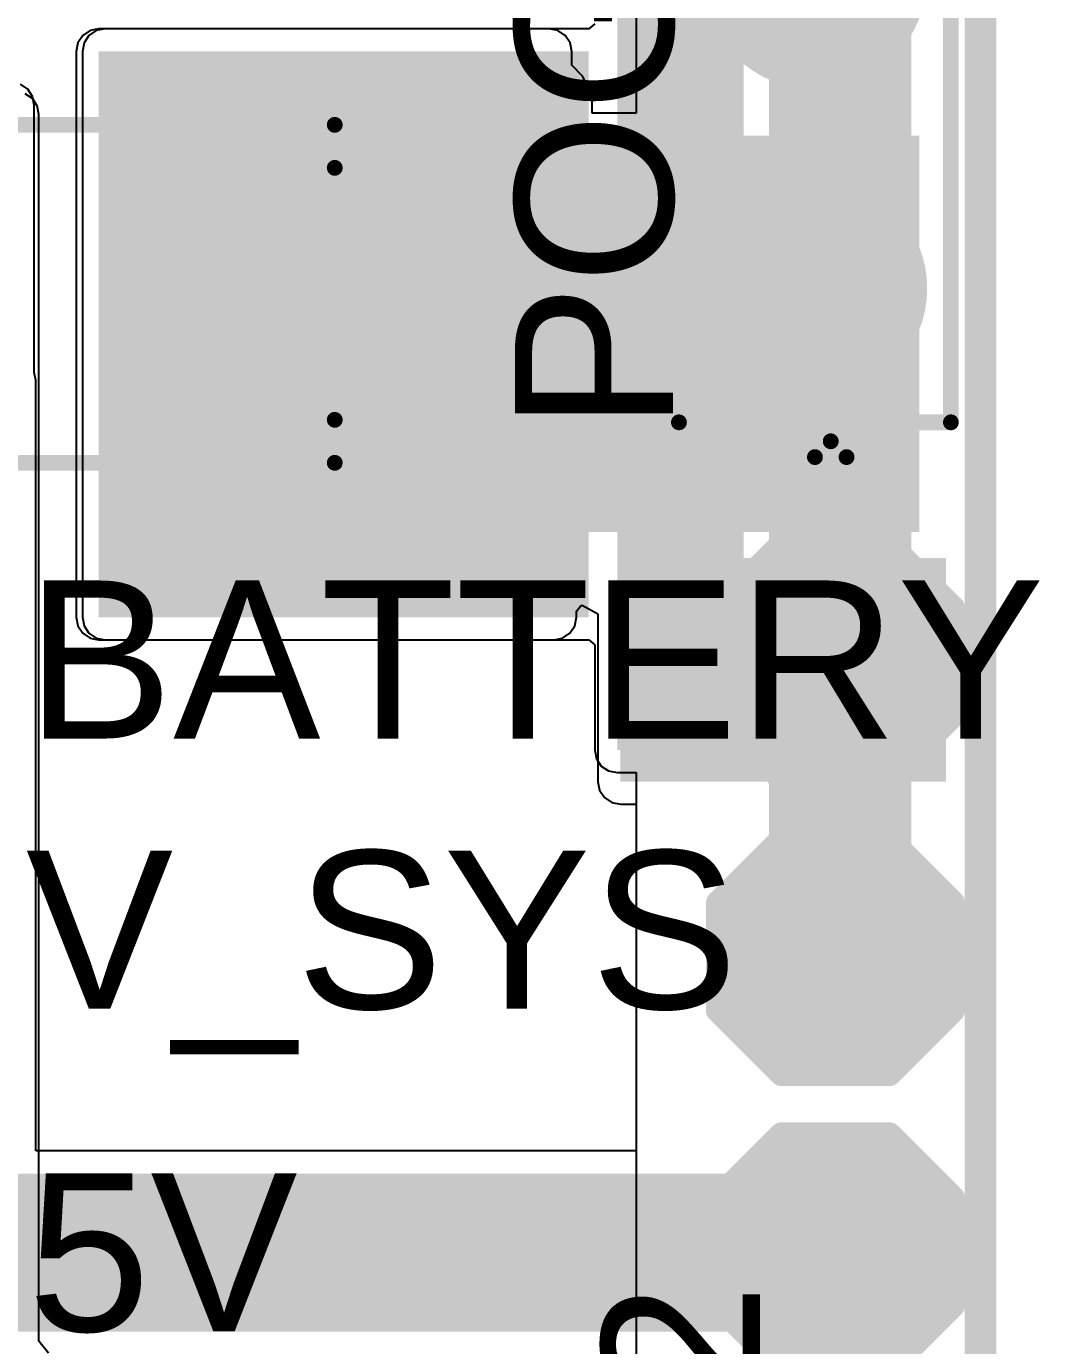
# Model space of a CAD drawing. Header units: millimetres. Extents: x -0.43 to 2.06, y -0.4 to 2.49.
# Drawn here: x 1.7062 to 2.0266, y 0.2636 to 0.6809 of the extents above; entities that cross this region are included whole.
import ezdxf

# ---------------------------------------------------------------- set-up
doc = ezdxf.new("R2010")
doc.units = ezdxf.units.MM
doc.header["$MEASUREMENT"] = 0
for name, color, linetype in [('BottomLayer', 5, 'Continuous'), ('BottomSolder', 6, 'Continuous'), ('Mechanical2', 216, 'Continuous'), ('TopLayer', 1, 'Continuous'), ('TopOverlay', 2, 'Continuous'), ('TopPaste', 8, 'Continuous'), ('TopSolder', 216, 'Continuous'), ('ViaHoleLayer', 16, 'Continuous')]:
    doc.layers.add(name, color=color, linetype=linetype)
doc.styles.add('Arial', font='', dxfattribs={"height": 0.2})
doc.styles.get('Arial').set_extended_font_data('Arial')

# ---------------------------------------------------------------- blocks, each defined once
blk = doc.blocks.new('TEST_POINT_2')
at = {"layer": 'TopLayer'}
blk.add_hatch(color=1, dxfattribs=at).paths.add_polyline_path([(0.015, 0.03), (-0.015, 0.03), (-0.03, 0.015), (-0.03, -0.015), (-0.015, -0.03), (0.015, -0.03), (0.03, -0.015), (0.03, 0.015)])
at = {"layer": 'TopPaste'}
blk.add_hatch(color=8, dxfattribs=at).paths.add_polyline_path([(0.015, 0.03), (-0.015, 0.03), (-0.03, 0.015), (-0.03, -0.015), (-0.015, -0.03), (0.015, -0.03), (0.03, -0.015), (0.03, 0.015)])
at = {"layer": 'TopSolder'}
blk.add_hatch(color=216, dxfattribs=at).paths.add_polyline_path([(0.017, 0.034), (-0.017, 0.034), (-0.034, 0.017), (-0.034, -0.017), (-0.017, -0.034), (0.017, -0.034), (0.034, -0.017), (0.034, 0.017)])
at = {"layer": 'TopOverlay', "const_width": 0.00787}
for points in [[(-0.037, 0.017), (-0.017, 0.037)], [(-0.017, 0.037), (0.017, 0.037)], [(-0.017, 0.037), (0.017, 0.037)], [(0.017, 0.037), (0.037, 0.017)], [(-0.037, -0.017), (-0.037, 0.017)], [(0.037, -0.017), (0.037, 0.017)], [(-0.037, -0.017), (-0.017, -0.037)], [(0.017, -0.037), (0.037, -0.017)], [(-0.017, -0.037), (0.017, -0.037)], [(-0.017, -0.037), (0.017, -0.037)]]:
    blk.add_lwpolyline(points, dxfattribs=at)
at = {"layer": 'TopOverlay', "const_width": 0.00394}
for points in [[(-0.01897, 0.037, 1), (-0.01503, 0.037, 1)], [(-0.01897, 0.037, 1), (-0.01503, 0.037, 1)], [(-0.01897, 0.037, 1), (-0.01503, 0.037, 1)], [(0.01503, 0.037, 1), (0.01897, 0.037, 1)], [(0.01503, 0.037, 1), (0.01897, 0.037, 1)], [(0.01503, 0.037, 1), (0.01897, 0.037, 1)], [(-0.03897, 0.017, 1), (-0.03503, 0.017, 1)], [(-0.03897, 0.017, 1), (-0.03503, 0.017, 1)], [(0.03503, 0.017, 1), (0.03897, 0.017, 1)], [(0.03503, 0.017, 1), (0.03897, 0.017, 1)], [(-0.03897, -0.017, 1), (-0.03503, -0.017, 1)], [(-0.03897, -0.017, 1), (-0.03503, -0.017, 1)], [(0.03503, -0.017, 1), (0.03897, -0.017, 1)], [(0.03503, -0.017, 1), (0.03897, -0.017, 1)], [(-0.01897, -0.037, 1), (-0.01503, -0.037, 1)], [(-0.01897, -0.037, 1), (-0.01503, -0.037, 1)], [(-0.01897, -0.037, 1), (-0.01503, -0.037, 1)], [(0.01503, -0.037, 1), (0.01897, -0.037, 1)], [(0.01503, -0.037, 1), (0.01897, -0.037, 1)], [(0.01503, -0.037, 1), (0.01897, -0.037, 1)]]:
    blk.add_lwpolyline(points, format="xyb", close=True, dxfattribs=at)
blk = doc.blocks.new('SMA_9')
at = {"layer": 'TopLayer'}
for points in [[(-0.12795, 0.03346), (-0.02953, 0.03346), (-0.02953, -0.03346), (-0.12795, -0.03346)], [(0.02953, 0.03346), (0.12795, 0.03346), (0.12795, -0.03346), (0.02953, -0.03346)]]:
    blk.add_hatch(color=1, dxfattribs=at).paths.add_polyline_path(points)
at = {"layer": 'TopOverlay'}
for points in [[(-0.175, -0.05597), (-0.12906, -0.05597), (-0.12906, 0.05598), (-0.175, 0.05598)], [(-0.12992, 0.03638), (-0.1022, 0.03638), (-0.1022, 0.05598), (-0.12992, 0.05598)], [(-0.12992, -0.05598), (-0.1022, -0.05598), (-0.1022, -0.03638), (-0.12992, -0.03638)]]:
    blk.add_hatch(color=2, dxfattribs=at).paths.add_polyline_path(points)
at = {"layer": 'TopPaste'}
for points in [[(-0.12795, 0.03346), (-0.02953, 0.03346), (-0.02953, -0.03346), (-0.12795, -0.03346)], [(0.02953, 0.03346), (0.12795, 0.03346), (0.12795, -0.03346), (0.02953, -0.03346)]]:
    blk.add_hatch(color=8, dxfattribs=at).paths.add_polyline_path(points)
at = {"layer": 'TopSolder'}
for points in [[(-0.13195, 0.03746), (-0.02553, 0.03746), (-0.02553, -0.03746), (-0.13195, -0.03746)], [(0.02553, 0.03746), (0.13195, 0.03746), (0.13195, -0.03746), (0.02553, -0.03746)]]:
    blk.add_hatch(color=216, dxfattribs=at).paths.add_polyline_path(points)
at = {"layer": 'TopOverlay', "const_width": 0.005}
for points in [[(-0.10465, 0.05345), (0.08115, 0.05345)], [(0.08115, 0.03985), (0.08115, 0.05345)], [(0.08115, -0.05345), (0.08115, -0.03985)], [(-0.10465, -0.05345), (0.08115, -0.05345)]]:
    blk.add_lwpolyline(points, dxfattribs=at)
at = {"layer": 'TopOverlay', "const_width": 0.0025}
for points in [[(-0.1059, 0.05345, 1), (-0.1034, 0.05345, 1)], [(0.0799, 0.05345, 1), (0.0824, 0.05345, 1)], [(0.0799, 0.05345, 1), (0.0824, 0.05345, 1)], [(0.0799, 0.03985, 1), (0.0824, 0.03985, 1)], [(0.0799, -0.03985, 1), (0.0824, -0.03985, 1)], [(-0.1059, -0.05345, 1), (-0.1034, -0.05345, 1)], [(0.0799, -0.05345, 1), (0.0824, -0.05345, 1)], [(0.0799, -0.05345, 1), (0.0824, -0.05345, 1)]]:
    blk.add_lwpolyline(points, format="xyb", close=True, dxfattribs=at)
blk = doc.blocks.new('POGO_4_PIN_28')
at = {"layer": 'TopLayer'}
h = blk.add_hatch(color=1, dxfattribs=at)
edge = h.paths.add_edge_path()
edge.add_arc((-0.14764, 0), 0.0315, 0, 360)
h = blk.add_hatch(color=1, dxfattribs=at)
edge = h.paths.add_edge_path()
edge.add_arc((-0.04921, 0), 0.0315, 0, 360)
h = blk.add_hatch(color=1, dxfattribs=at)
edge = h.paths.add_edge_path()
edge.add_arc((0.04921, 0), 0.0315, 0, 360)
h = blk.add_hatch(color=1, dxfattribs=at)
edge = h.paths.add_edge_path()
edge.add_arc((0.14764, 0), 0.0315, 0, 360)
at = {"layer": 'TopPaste'}
h = blk.add_hatch(color=8, dxfattribs=at)
edge = h.paths.add_edge_path()
edge.add_arc((-0.14764, 0), 0.0315, 0, 360)
h = blk.add_hatch(color=8, dxfattribs=at)
edge = h.paths.add_edge_path()
edge.add_arc((-0.04921, 0), 0.0315, 0, 360)
h = blk.add_hatch(color=8, dxfattribs=at)
edge = h.paths.add_edge_path()
edge.add_arc((0.04921, 0), 0.0315, 0, 360)
h = blk.add_hatch(color=8, dxfattribs=at)
edge = h.paths.add_edge_path()
edge.add_arc((0.14764, 0), 0.0315, 0, 360)
at = {"layer": 'TopSolder'}
h = blk.add_hatch(color=216, dxfattribs=at)
edge = h.paths.add_edge_path()
edge.add_arc((-0.14764, 0), 0.0355, 0, 360)
h = blk.add_hatch(color=216, dxfattribs=at)
edge = h.paths.add_edge_path()
edge.add_arc((-0.04921, 0), 0.0355, 0, 360)
h = blk.add_hatch(color=216, dxfattribs=at)
edge = h.paths.add_edge_path()
edge.add_arc((0.04921, 0), 0.0355, 0, 360)
h = blk.add_hatch(color=216, dxfattribs=at)
edge = h.paths.add_edge_path()
edge.add_arc((0.14764, 0), 0.0355, 0, 360)
at = {"layer": 'TopOverlay', "const_width": 0.005}
for points in [[(-0.19, 0.043), (0.19, 0.043)], [(-0.19, 0.043), (-0.19, -0.043)], [(0.19, 0.043), (0.19, -0.043)], [(-0.201, 0), (-0.196, -0.005)], [(-0.201, 0), (-0.201, -0.01)], [(-0.196, -0.005), (-0.201, -0.01)], [(-0.19, -0.043), (0.19, -0.043)]]:
    blk.add_lwpolyline(points, dxfattribs=at)
at = {"layer": 'TopOverlay', "const_width": 0.0025}
for points in [[(-0.19125, 0.043, 1), (-0.18875, 0.043, 1)], [(-0.19125, 0.043, 1), (-0.18875, 0.043, 1)], [(0.18875, 0.043, 1), (0.19125, 0.043, 1)], [(0.18875, 0.043, 1), (0.19125, 0.043, 1)], [(-0.20225, 0, 1), (-0.19975, 0, 1)], [(-0.20225, 0, 1), (-0.19975, 0, 1)], [(-0.19725, -0.005, 1), (-0.19475, -0.005, 1)], [(-0.19725, -0.005, 1), (-0.19475, -0.005, 1)], [(-0.20225, -0.01, 1), (-0.19975, -0.01, 1)], [(-0.20225, -0.01, 1), (-0.19975, -0.01, 1)], [(-0.19125, -0.043, 1), (-0.18875, -0.043, 1)], [(-0.19125, -0.043, 1), (-0.18875, -0.043, 1)], [(0.18875, -0.043, 1), (0.19125, -0.043, 1)], [(0.18875, -0.043, 1), (0.19125, -0.043, 1)]]:
    blk.add_lwpolyline(points, format="xyb", close=True, dxfattribs=at)
blk = doc.blocks.new('TEST_POINT_30')
at = {"layer": 'TopLayer'}
blk.add_hatch(color=1, dxfattribs=at).paths.add_polyline_path([(0.015, 0.03), (-0.015, 0.03), (-0.03, 0.015), (-0.03, -0.015), (-0.015, -0.03), (0.015, -0.03), (0.03, -0.015), (0.03, 0.015)])
at = {"layer": 'TopPaste'}
blk.add_hatch(color=8, dxfattribs=at).paths.add_polyline_path([(0.015, 0.03), (-0.015, 0.03), (-0.03, 0.015), (-0.03, -0.015), (-0.015, -0.03), (0.015, -0.03), (0.03, -0.015), (0.03, 0.015)])
at = {"layer": 'TopSolder'}
blk.add_hatch(color=216, dxfattribs=at).paths.add_polyline_path([(0.017, 0.034), (-0.017, 0.034), (-0.034, 0.017), (-0.034, -0.017), (-0.017, -0.034), (0.017, -0.034), (0.034, -0.017), (0.034, 0.017)])
at = {"layer": 'TopOverlay', "const_width": 0.00787}
for points in [[(-0.037, 0.017), (-0.017, 0.037)], [(-0.017, 0.037), (0.017, 0.037)], [(-0.017, 0.037), (0.017, 0.037)], [(0.017, 0.037), (0.037, 0.017)], [(-0.037, -0.017), (-0.037, 0.017)], [(0.037, -0.017), (0.037, 0.017)], [(-0.037, -0.017), (-0.017, -0.037)], [(0.017, -0.037), (0.037, -0.017)], [(-0.017, -0.037), (0.017, -0.037)], [(-0.017, -0.037), (0.017, -0.037)]]:
    blk.add_lwpolyline(points, dxfattribs=at)
at = {"layer": 'TopOverlay', "const_width": 0.00394}
for points in [[(-0.01897, 0.037, 1), (-0.01503, 0.037, 1)], [(-0.01897, 0.037, 1), (-0.01503, 0.037, 1)], [(-0.01897, 0.037, 1), (-0.01503, 0.037, 1)], [(0.01503, 0.037, 1), (0.01897, 0.037, 1)], [(0.01503, 0.037, 1), (0.01897, 0.037, 1)], [(0.01503, 0.037, 1), (0.01897, 0.037, 1)], [(-0.03897, 0.017, 1), (-0.03503, 0.017, 1)], [(-0.03897, 0.017, 1), (-0.03503, 0.017, 1)], [(0.03503, 0.017, 1), (0.03897, 0.017, 1)], [(0.03503, 0.017, 1), (0.03897, 0.017, 1)], [(-0.03897, -0.017, 1), (-0.03503, -0.017, 1)], [(-0.03897, -0.017, 1), (-0.03503, -0.017, 1)], [(0.03503, -0.017, 1), (0.03897, -0.017, 1)], [(0.03503, -0.017, 1), (0.03897, -0.017, 1)], [(-0.01897, -0.037, 1), (-0.01503, -0.037, 1)], [(-0.01897, -0.037, 1), (-0.01503, -0.037, 1)], [(-0.01897, -0.037, 1), (-0.01503, -0.037, 1)], [(0.01503, -0.037, 1), (0.01897, -0.037, 1)], [(0.01503, -0.037, 1), (0.01897, -0.037, 1)], [(0.01503, -0.037, 1), (0.01897, -0.037, 1)]]:
    blk.add_lwpolyline(points, format="xyb", close=True, dxfattribs=at)
blk = doc.blocks.new('TEST_POINT_31')
at = {"layer": 'TopLayer'}
blk.add_hatch(color=1, dxfattribs=at).paths.add_polyline_path([(0.015, 0.03), (-0.015, 0.03), (-0.03, 0.015), (-0.03, -0.015), (-0.015, -0.03), (0.015, -0.03), (0.03, -0.015), (0.03, 0.015)])
at = {"layer": 'TopPaste'}
blk.add_hatch(color=8, dxfattribs=at).paths.add_polyline_path([(0.015, 0.03), (-0.015, 0.03), (-0.03, 0.015), (-0.03, -0.015), (-0.015, -0.03), (0.015, -0.03), (0.03, -0.015), (0.03, 0.015)])
at = {"layer": 'TopSolder'}
blk.add_hatch(color=216, dxfattribs=at).paths.add_polyline_path([(0.017, 0.034), (-0.017, 0.034), (-0.034, 0.017), (-0.034, -0.017), (-0.017, -0.034), (0.017, -0.034), (0.034, -0.017), (0.034, 0.017)])
at = {"layer": 'TopOverlay', "const_width": 0.00787}
for points in [[(-0.037, 0.017), (-0.017, 0.037)], [(-0.017, 0.037), (0.017, 0.037)], [(-0.017, 0.037), (0.017, 0.037)], [(0.017, 0.037), (0.037, 0.017)], [(-0.037, -0.017), (-0.037, 0.017)], [(0.037, -0.017), (0.037, 0.017)], [(-0.037, -0.017), (-0.017, -0.037)], [(0.017, -0.037), (0.037, -0.017)], [(-0.017, -0.037), (0.017, -0.037)], [(-0.017, -0.037), (0.017, -0.037)]]:
    blk.add_lwpolyline(points, dxfattribs=at)
at = {"layer": 'TopOverlay', "const_width": 0.00394}
for points in [[(-0.01897, 0.037, 1), (-0.01503, 0.037, 1)], [(-0.01897, 0.037, 1), (-0.01503, 0.037, 1)], [(-0.01897, 0.037, 1), (-0.01503, 0.037, 1)], [(0.01503, 0.037, 1), (0.01897, 0.037, 1)], [(0.01503, 0.037, 1), (0.01897, 0.037, 1)], [(0.01503, 0.037, 1), (0.01897, 0.037, 1)], [(-0.03897, 0.017, 1), (-0.03503, 0.017, 1)], [(-0.03897, 0.017, 1), (-0.03503, 0.017, 1)], [(0.03503, 0.017, 1), (0.03897, 0.017, 1)], [(0.03503, 0.017, 1), (0.03897, 0.017, 1)], [(-0.03897, -0.017, 1), (-0.03503, -0.017, 1)], [(-0.03897, -0.017, 1), (-0.03503, -0.017, 1)], [(0.03503, -0.017, 1), (0.03897, -0.017, 1)], [(0.03503, -0.017, 1), (0.03897, -0.017, 1)], [(-0.01897, -0.037, 1), (-0.01503, -0.037, 1)], [(-0.01897, -0.037, 1), (-0.01503, -0.037, 1)], [(-0.01897, -0.037, 1), (-0.01503, -0.037, 1)], [(0.01503, -0.037, 1), (0.01897, -0.037, 1)], [(0.01503, -0.037, 1), (0.01897, -0.037, 1)], [(0.01503, -0.037, 1), (0.01897, -0.037, 1)]]:
    blk.add_lwpolyline(points, format="xyb", close=True, dxfattribs=at)

msp = doc.modelspace()

# ---------------------------------------------------------------- hatches: boundary and pattern name
at = {"layer": 'BottomLayer'}
for points in [[(1.933, 0.86), (1.893, 0.86), (1.893, 0.452), (1.933, 0.452)], [(1.731, 0.494), (1.884, 0.494), (1.884, 0.673), (1.731, 0.673)]]:
    msp.add_hatch(color=5, dxfattribs=at).paths.add_polyline_path(points)
h = msp.add_hatch(color=5, dxfattribs=at)
edge = h.paths.add_edge_path()
edge.add_arc((1.74929, 0.65445), 0.01181, 0, 360)
h = msp.add_hatch(color=5, dxfattribs=at)
edge = h.paths.add_edge_path()
edge.add_arc((1.77777, 0.65445), 0.01181, 0, 360)
h = msp.add_hatch(color=5, dxfattribs=at)
edge = h.paths.add_edge_path()
edge.add_arc((1.80625, 0.65445), 0.01181, 0, 360)
h = msp.add_hatch(color=5, dxfattribs=at)
edge = h.paths.add_edge_path()
edge.add_arc((1.83473, 0.65445), 0.01181, 0, 360)
h = msp.add_hatch(color=5, dxfattribs=at)
edge = h.paths.add_edge_path()
edge.add_arc((1.86621, 0.65445), 0.01181, 0, 360)
h = msp.add_hatch(color=5, dxfattribs=at)
edge = h.paths.add_edge_path()
edge.add_arc((1.86621, 0.62579), 0.01181, 0, 360)
h = msp.add_hatch(color=5, dxfattribs=at)
edge = h.paths.add_edge_path()
edge.add_arc((1.86621, 0.59714), 0.01181, 0, 360)
h = msp.add_hatch(color=5, dxfattribs=at)
edge = h.paths.add_edge_path()
edge.add_arc((1.86321, 0.56848), 0.01181, 0, 360)
h = msp.add_hatch(color=5, dxfattribs=at)
edge = h.paths.add_edge_path()
edge.add_arc((1.74929, 0.53982), 0.01181, 0, 360)
h = msp.add_hatch(color=5, dxfattribs=at)
edge = h.paths.add_edge_path()
edge.add_arc((1.77777, 0.53982), 0.01181, 0, 360)
h = msp.add_hatch(color=5, dxfattribs=at)
edge = h.paths.add_edge_path()
edge.add_arc((1.80625, 0.53982), 0.01181, 0, 360)
h = msp.add_hatch(color=5, dxfattribs=at)
edge = h.paths.add_edge_path()
edge.add_arc((1.83473, 0.53982), 0.01181, 0, 360)
h = msp.add_hatch(color=5, dxfattribs=at)
edge = h.paths.add_edge_path()
edge.add_arc((1.86621, 0.53982), 0.01181, 0, 360)
h = msp.add_hatch(color=5, dxfattribs=at)
edge = h.paths.add_edge_path()
edge.add_arc((1.74929, 0.51117), 0.01181, 0, 360)
h = msp.add_hatch(color=5, dxfattribs=at)
edge = h.paths.add_edge_path()
edge.add_arc((1.77777, 0.51117), 0.01181, 0, 360)
h = msp.add_hatch(color=5, dxfattribs=at)
edge = h.paths.add_edge_path()
edge.add_arc((1.80625, 0.51117), 0.01181, 0, 360)
h = msp.add_hatch(color=5, dxfattribs=at)
edge = h.paths.add_edge_path()
edge.add_arc((1.83473, 0.51117), 0.01181, 0, 360)
h = msp.add_hatch(color=5, dxfattribs=at)
edge = h.paths.add_edge_path()
edge.add_arc((1.86621, 0.51117), 0.01181, 0, 360)
h = msp.add_hatch(color=5, dxfattribs=at)
edge = h.paths.add_edge_path()
edge.add_arc((1.907, 0.477), 0.01181, 0, 360)
h = msp.add_hatch(color=5, dxfattribs=at)
edge = h.paths.add_edge_path()
edge.add_arc((1.96349, 0.3878), 0.01181, 0, 360)
h = msp.add_hatch(color=5, dxfattribs=at)
edge = h.paths.add_edge_path()
edge.add_arc((1.962, 0.293), 0.01181, 0, 360)
at = {"layer": 'BottomSolder'}
h = msp.add_hatch(color=6, dxfattribs=at)
edge = h.paths.add_edge_path()
edge.add_arc((1.74929, 0.65445), 0.01581, 0, 360)
h = msp.add_hatch(color=6, dxfattribs=at)
edge = h.paths.add_edge_path()
edge.add_arc((1.77777, 0.65445), 0.01581, 0, 360)
h = msp.add_hatch(color=6, dxfattribs=at)
edge = h.paths.add_edge_path()
edge.add_arc((1.80625, 0.65445), 0.01581, 0, 360)
h = msp.add_hatch(color=6, dxfattribs=at)
edge = h.paths.add_edge_path()
edge.add_arc((1.83473, 0.65445), 0.01581, 0, 360)
h = msp.add_hatch(color=6, dxfattribs=at)
edge = h.paths.add_edge_path()
edge.add_arc((1.86621, 0.65445), 0.01581, 0, 360)
h = msp.add_hatch(color=6, dxfattribs=at)
edge = h.paths.add_edge_path()
edge.add_arc((1.86621, 0.62579), 0.01581, 0, 360)
h = msp.add_hatch(color=6, dxfattribs=at)
edge = h.paths.add_edge_path()
edge.add_arc((1.86621, 0.59714), 0.01581, 0, 360)
h = msp.add_hatch(color=6, dxfattribs=at)
edge = h.paths.add_edge_path()
edge.add_arc((1.86321, 0.56848), 0.01581, 0, 360)
h = msp.add_hatch(color=6, dxfattribs=at)
edge = h.paths.add_edge_path()
edge.add_arc((1.74929, 0.53982), 0.01581, 0, 360)
h = msp.add_hatch(color=6, dxfattribs=at)
edge = h.paths.add_edge_path()
edge.add_arc((1.77777, 0.53982), 0.01581, 0, 360)
h = msp.add_hatch(color=6, dxfattribs=at)
edge = h.paths.add_edge_path()
edge.add_arc((1.80625, 0.53982), 0.01581, 0, 360)
h = msp.add_hatch(color=6, dxfattribs=at)
edge = h.paths.add_edge_path()
edge.add_arc((1.83473, 0.53982), 0.01581, 0, 360)
h = msp.add_hatch(color=6, dxfattribs=at)
edge = h.paths.add_edge_path()
edge.add_arc((1.86621, 0.53982), 0.01581, 0, 360)
h = msp.add_hatch(color=6, dxfattribs=at)
edge = h.paths.add_edge_path()
edge.add_arc((1.74929, 0.51117), 0.01581, 0, 360)
h = msp.add_hatch(color=6, dxfattribs=at)
edge = h.paths.add_edge_path()
edge.add_arc((1.77777, 0.51117), 0.01581, 0, 360)
h = msp.add_hatch(color=6, dxfattribs=at)
edge = h.paths.add_edge_path()
edge.add_arc((1.80625, 0.51117), 0.01581, 0, 360)
h = msp.add_hatch(color=6, dxfattribs=at)
edge = h.paths.add_edge_path()
edge.add_arc((1.83473, 0.51117), 0.01581, 0, 360)
h = msp.add_hatch(color=6, dxfattribs=at)
edge = h.paths.add_edge_path()
edge.add_arc((1.86621, 0.51117), 0.01581, 0, 360)
h = msp.add_hatch(color=6, dxfattribs=at)
edge = h.paths.add_edge_path()
edge.add_arc((1.907, 0.477), 0.01581, 0, 360)
h = msp.add_hatch(color=6, dxfattribs=at)
edge = h.paths.add_edge_path()
edge.add_arc((1.96349, 0.3878), 0.01581, 0, 360)
h = msp.add_hatch(color=6, dxfattribs=at)
edge = h.paths.add_edge_path()
edge.add_arc((1.962, 0.293), 0.01581, 0, 360)
at = {"layer": 'TopLayer'}
for points in [[(1.87149, 0.673), (1.729, 0.673), (1.729, 0.62), (1.87149, 0.62)], [(1.729, 0.521), (1.98851, 0.521), (1.98851, 0.64631), (1.729, 0.64631)], [(1.729, 0.494), (1.873, 0.494), (1.873, 0.547), (1.729, 0.547)], [(1.997, 0.442), (1.997, 0.51271), (1.894, 0.51271), (1.894, 0.442)]]:
    msp.add_hatch(color=1, dxfattribs=at).paths.add_polyline_path(points)
h = msp.add_hatch(color=1, dxfattribs=at)
edge = h.paths.add_edge_path()
edge.add_arc((1.74929, 0.65445), 0.01181, 0, 360)
h = msp.add_hatch(color=1, dxfattribs=at)
edge = h.paths.add_edge_path()
edge.add_arc((1.77777, 0.65445), 0.01181, 0, 360)
h = msp.add_hatch(color=1, dxfattribs=at)
edge = h.paths.add_edge_path()
edge.add_arc((1.80625, 0.65445), 0.01181, 0, 360)
h = msp.add_hatch(color=1, dxfattribs=at)
edge = h.paths.add_edge_path()
edge.add_arc((1.83473, 0.65445), 0.01181, 0, 360)
h = msp.add_hatch(color=1, dxfattribs=at)
edge = h.paths.add_edge_path()
edge.add_arc((1.86621, 0.65445), 0.01181, 0, 360)
h = msp.add_hatch(color=1, dxfattribs=at)
edge = h.paths.add_edge_path()
edge.add_arc((1.86621, 0.62579), 0.01181, 0, 360)
h = msp.add_hatch(color=1, dxfattribs=at)
edge = h.paths.add_edge_path()
edge.add_arc((1.86621, 0.59714), 0.01181, 0, 360)
h = msp.add_hatch(color=1, dxfattribs=at)
edge = h.paths.add_edge_path()
edge.add_arc((1.86321, 0.56848), 0.01181, 0, 360)
h = msp.add_hatch(color=1, dxfattribs=at)
edge = h.paths.add_edge_path()
edge.add_arc((1.74929, 0.53982), 0.01181, 0, 360)
h = msp.add_hatch(color=1, dxfattribs=at)
edge = h.paths.add_edge_path()
edge.add_arc((1.77777, 0.53982), 0.01181, 0, 360)
h = msp.add_hatch(color=1, dxfattribs=at)
edge = h.paths.add_edge_path()
edge.add_arc((1.80625, 0.53982), 0.01181, 0, 360)
h = msp.add_hatch(color=1, dxfattribs=at)
edge = h.paths.add_edge_path()
edge.add_arc((1.83473, 0.53982), 0.01181, 0, 360)
h = msp.add_hatch(color=1, dxfattribs=at)
edge = h.paths.add_edge_path()
edge.add_arc((1.86621, 0.53982), 0.01181, 0, 360)
h = msp.add_hatch(color=1, dxfattribs=at)
edge = h.paths.add_edge_path()
edge.add_arc((1.74929, 0.51117), 0.01181, 0, 360)
h = msp.add_hatch(color=1, dxfattribs=at)
edge = h.paths.add_edge_path()
edge.add_arc((1.77777, 0.51117), 0.01181, 0, 360)
h = msp.add_hatch(color=1, dxfattribs=at)
edge = h.paths.add_edge_path()
edge.add_arc((1.80625, 0.51117), 0.01181, 0, 360)
h = msp.add_hatch(color=1, dxfattribs=at)
edge = h.paths.add_edge_path()
edge.add_arc((1.83473, 0.51117), 0.01181, 0, 360)
h = msp.add_hatch(color=1, dxfattribs=at)
edge = h.paths.add_edge_path()
edge.add_arc((1.86621, 0.51117), 0.01181, 0, 360)
h = msp.add_hatch(color=1, dxfattribs=at)
edge = h.paths.add_edge_path()
edge.add_arc((1.907, 0.477), 0.01181, 0, 360)
h = msp.add_hatch(color=1, dxfattribs=at)
edge = h.paths.add_edge_path()
edge.add_arc((1.96349, 0.3878), 0.01181, 0, 360)
h = msp.add_hatch(color=1, dxfattribs=at)
edge = h.paths.add_edge_path()
edge.add_arc((1.962, 0.293), 0.01181, 0, 360)
at = {"layer": 'TopSolder'}
h = msp.add_hatch(color=216, dxfattribs=at)
edge = h.paths.add_edge_path()
edge.add_arc((1.74929, 0.65445), 0.01581, 0, 360)
h = msp.add_hatch(color=216, dxfattribs=at)
edge = h.paths.add_edge_path()
edge.add_arc((1.77777, 0.65445), 0.01581, 0, 360)
h = msp.add_hatch(color=216, dxfattribs=at)
edge = h.paths.add_edge_path()
edge.add_arc((1.80625, 0.65445), 0.01581, 0, 360)
h = msp.add_hatch(color=216, dxfattribs=at)
edge = h.paths.add_edge_path()
edge.add_arc((1.83473, 0.65445), 0.01581, 0, 360)
h = msp.add_hatch(color=216, dxfattribs=at)
edge = h.paths.add_edge_path()
edge.add_arc((1.86621, 0.65445), 0.01581, 0, 360)
h = msp.add_hatch(color=216, dxfattribs=at)
edge = h.paths.add_edge_path()
edge.add_arc((1.86621, 0.62579), 0.01581, 0, 360)
h = msp.add_hatch(color=216, dxfattribs=at)
edge = h.paths.add_edge_path()
edge.add_arc((1.86621, 0.59714), 0.01581, 0, 360)
h = msp.add_hatch(color=216, dxfattribs=at)
edge = h.paths.add_edge_path()
edge.add_arc((1.86321, 0.56848), 0.01581, 0, 360)
h = msp.add_hatch(color=216, dxfattribs=at)
edge = h.paths.add_edge_path()
edge.add_arc((1.74929, 0.53982), 0.01581, 0, 360)
h = msp.add_hatch(color=216, dxfattribs=at)
edge = h.paths.add_edge_path()
edge.add_arc((1.77777, 0.53982), 0.01581, 0, 360)
h = msp.add_hatch(color=216, dxfattribs=at)
edge = h.paths.add_edge_path()
edge.add_arc((1.80625, 0.53982), 0.01581, 0, 360)
h = msp.add_hatch(color=216, dxfattribs=at)
edge = h.paths.add_edge_path()
edge.add_arc((1.83473, 0.53982), 0.01581, 0, 360)
h = msp.add_hatch(color=216, dxfattribs=at)
edge = h.paths.add_edge_path()
edge.add_arc((1.86621, 0.53982), 0.01581, 0, 360)
h = msp.add_hatch(color=216, dxfattribs=at)
edge = h.paths.add_edge_path()
edge.add_arc((1.74929, 0.51117), 0.01581, 0, 360)
h = msp.add_hatch(color=216, dxfattribs=at)
edge = h.paths.add_edge_path()
edge.add_arc((1.77777, 0.51117), 0.01581, 0, 360)
h = msp.add_hatch(color=216, dxfattribs=at)
edge = h.paths.add_edge_path()
edge.add_arc((1.80625, 0.51117), 0.01581, 0, 360)
h = msp.add_hatch(color=216, dxfattribs=at)
edge = h.paths.add_edge_path()
edge.add_arc((1.83473, 0.51117), 0.01581, 0, 360)
h = msp.add_hatch(color=216, dxfattribs=at)
edge = h.paths.add_edge_path()
edge.add_arc((1.86621, 0.51117), 0.01581, 0, 360)
h = msp.add_hatch(color=216, dxfattribs=at)
edge = h.paths.add_edge_path()
edge.add_arc((1.907, 0.477), 0.01581, 0, 360)
h = msp.add_hatch(color=216, dxfattribs=at)
edge = h.paths.add_edge_path()
edge.add_arc((1.96349, 0.3878), 0.01581, 0, 360)
h = msp.add_hatch(color=216, dxfattribs=at)
edge = h.paths.add_edge_path()
edge.add_arc((1.962, 0.293), 0.01581, 0, 360)
at = {"layer": 'ViaHoleLayer'}
h = msp.add_hatch(color=16, dxfattribs=at)
edge = h.paths.add_edge_path()
edge.add_arc((1.74929, 0.65445), 0.00591, 0, 360)
h = msp.add_hatch(color=16, dxfattribs=at)
edge = h.paths.add_edge_path()
edge.add_arc((1.77777, 0.65445), 0.00591, 0, 360)
h = msp.add_hatch(color=16, dxfattribs=at)
edge = h.paths.add_edge_path()
edge.add_arc((1.80625, 0.65445), 0.00591, 0, 360)
h = msp.add_hatch(color=16, dxfattribs=at)
edge = h.paths.add_edge_path()
edge.add_arc((1.83473, 0.65445), 0.00591, 0, 360)
h = msp.add_hatch(color=16, dxfattribs=at)
edge = h.paths.add_edge_path()
edge.add_arc((1.86621, 0.65445), 0.00591, 0, 360)
h = msp.add_hatch(color=16, dxfattribs=at)
edge = h.paths.add_edge_path()
edge.add_arc((1.86621, 0.62579), 0.00591, 0, 360)
h = msp.add_hatch(color=16, dxfattribs=at)
edge = h.paths.add_edge_path()
edge.add_arc((1.86621, 0.59714), 0.00591, 0, 360)
h = msp.add_hatch(color=16, dxfattribs=at)
edge = h.paths.add_edge_path()
edge.add_arc((1.86321, 0.56848), 0.00591, 0, 360)
h = msp.add_hatch(color=16, dxfattribs=at)
edge = h.paths.add_edge_path()
edge.add_arc((1.74929, 0.53982), 0.00591, 0, 360)
h = msp.add_hatch(color=16, dxfattribs=at)
edge = h.paths.add_edge_path()
edge.add_arc((1.77777, 0.53982), 0.00591, 0, 360)
h = msp.add_hatch(color=16, dxfattribs=at)
edge = h.paths.add_edge_path()
edge.add_arc((1.80625, 0.53982), 0.00591, 0, 360)
h = msp.add_hatch(color=16, dxfattribs=at)
edge = h.paths.add_edge_path()
edge.add_arc((1.83473, 0.53982), 0.00591, 0, 360)
h = msp.add_hatch(color=16, dxfattribs=at)
edge = h.paths.add_edge_path()
edge.add_arc((1.86621, 0.53982), 0.00591, 0, 360)
h = msp.add_hatch(color=16, dxfattribs=at)
edge = h.paths.add_edge_path()
edge.add_arc((1.74929, 0.51117), 0.00591, 0, 360)
h = msp.add_hatch(color=16, dxfattribs=at)
edge = h.paths.add_edge_path()
edge.add_arc((1.77777, 0.51117), 0.00591, 0, 360)
h = msp.add_hatch(color=16, dxfattribs=at)
edge = h.paths.add_edge_path()
edge.add_arc((1.80625, 0.51117), 0.00591, 0, 360)
h = msp.add_hatch(color=16, dxfattribs=at)
edge = h.paths.add_edge_path()
edge.add_arc((1.83473, 0.51117), 0.00591, 0, 360)
h = msp.add_hatch(color=16, dxfattribs=at)
edge = h.paths.add_edge_path()
edge.add_arc((1.86621, 0.51117), 0.00591, 0, 360)
h = msp.add_hatch(color=16, dxfattribs=at)
edge = h.paths.add_edge_path()
edge.add_arc((1.907, 0.477), 0.00591, 0, 360)
h = msp.add_hatch(color=16, dxfattribs=at)
edge = h.paths.add_edge_path()
edge.add_arc((1.96349, 0.3878), 0.00591, 0, 360)
h = msp.add_hatch(color=16, dxfattribs=at)
edge = h.paths.add_edge_path()
edge.add_arc((1.962, 0.293), 0.00591, 0, 360)

# ---------------------------------------------------------------- linework, layer by layer
at = {"layer": 'BottomLayer'}
for p, q in [((1.88586, 0.68167), (1.884, 0.68014)), ((1.72595, 0.67805), (1.72441, 0.67573)), ((1.72827, 0.67959), (1.72595, 0.67805)), ((1.731, 0.68014), (1.72827, 0.67959)), ((1.884, 0.68014), (1.731, 0.68014)), ((1.72441, 0.67573), (1.72386, 0.673)), ((1.72386, 0.673), (1.72386, 0.494)), ((1.70805, 0.65805), (1.70573, 0.65959)), ((1.70959, 0.65573), (1.70805, 0.65805)), ((1.71014, 0.653), (1.70959, 0.65573)), ((1.71014, 0.5615), (1.71014, 0.653)), ((1.71014, 0.265), (1.71014, 0.5615)), ((1.72386, 0.494), (1.72441, 0.49127)), ((1.72441, 0.49127), (1.72595, 0.48895)), ((1.72595, 0.48895), (1.72827, 0.48741)), ((1.72827, 0.48741), (1.731, 0.48686)), ((1.731, 0.48686), (1.884, 0.48686)), ((1.884, 0.48686), (1.88586, 0.48533)), ((1.88586, 0.48533), (1.88586, 0.452)), ((1.88586, 0.452), (1.88641, 0.44927)), ((1.88641, 0.44927), (1.88795, 0.44695)), ((1.88795, 0.44695), (1.89027, 0.44541)), ((1.89027, 0.44541), (1.893, 0.44486)), ((1.893, 0.44486), (1.899, 0.44486)), ((1.899, 0.44486), (1.899, -0.09749)), ((1.71318, 0.26127), (1.71014, 0.265))]:
    msp.add_line(p, q, dxfattribs=at)
for points, const_width in [([(1.96349, 0.3878), (1.96349, 1.02406)], 0.045), ([(1.962, -0.073), (1.962, 0.293)], 0.04)]:
    msp.add_lwpolyline(points, dxfattribs=dict(at, const_width=const_width))
for points, const_width in [([(1.95224, 0.3878, 1), (1.97474, 0.3878, 1)], 0.0225), ([(1.952, 0.293, 1), (1.972, 0.293, 1)], 0.02)]:
    msp.add_lwpolyline(points, format="xyb", close=True, dxfattribs=dict(at, const_width=const_width))
at = {"layer": 'Mechanical2', "const_width": 0.01}
msp.add_lwpolyline([(2.00787, -0.19685), (2.00787, 2.48032)], dxfattribs=at)
at = {"layer": 'TopLayer'}
for p, q in [((1.899, 0.71803), (1.899, 0.65344)), ((1.72395, 0.67805), (1.72241, 0.67573)), ((1.72627, 0.67959), (1.72395, 0.67805)), ((1.729, 0.68014), (1.72627, 0.67959)), ((1.87149, 0.68014), (1.729, 0.68014)), ((1.87422, 0.67959), (1.87149, 0.68014)), ((1.87654, 0.67805), (1.87422, 0.67959)), ((1.87808, 0.67573), (1.87654, 0.67805)), ((1.72241, 0.67573), (1.72186, 0.673)), ((1.72186, 0.673), (1.72186, 0.64631)), ((1.87863, 0.673), (1.87808, 0.67573)), ((1.87863, 0.66864), (1.87863, 0.673)), ((1.88216, 0.6651), (1.87863, 0.66864)), ((1.88503, 0.65819), (1.88216, 0.6651)), ((1.70656, 0.66105), (1.70424, 0.66259)), ((1.70811, 0.65873), (1.70656, 0.66105)), ((1.70865, 0.656), (1.70811, 0.65873)), ((1.70865, 0.57145), (1.70865, 0.656)), ((1.88503, 0.65344), (1.88503, 0.65819)), ((1.899, 0.65344), (1.88503, 0.65344)), ((1.72186, 0.64631), (1.72186, 0.64631)), ((1.72186, 0.64631), (1.72186, 0.547)), ((1.70914, 0.569), (1.70865, 0.57145)), ((1.70914, 0.32528), (1.70914, 0.569)), ((1.72186, 0.547), (1.72186, 0.521)), ((1.72186, 0.521), (1.72186, 0.494)), ((1.88014, 0.4959), (1.88135, 0.4975)), ((1.88135, 0.4975), (1.88186, 0.49782)), ((1.88186, 0.49782), (1.88686, 0.49506)), ((1.72186, 0.494), (1.72241, 0.49127)), ((1.87959, 0.49127), (1.88014, 0.494)), ((1.88014, 0.494), (1.88014, 0.4959)), ((1.88686, 0.49506), (1.88686, 0.442)), ((1.72241, 0.49127), (1.72395, 0.48895)), ((1.72395, 0.48895), (1.72627, 0.48741)), ((1.87573, 0.48741), (1.87805, 0.48895)), ((1.87805, 0.48895), (1.87959, 0.49127)), ((1.72627, 0.48741), (1.729, 0.48686)), ((1.729, 0.48686), (1.873, 0.48686)), ((1.873, 0.48686), (1.87573, 0.48741)), ((1.88686, 0.442), (1.88741, 0.43927)), ((1.88741, 0.43927), (1.88895, 0.43695)), ((1.88895, 0.43695), (1.89127, 0.43541)), ((1.89127, 0.43541), (1.894, 0.43486)), ((1.894, 0.43486), (1.899, 0.43486)), ((1.899, 0.43486), (1.899, 0.32528)), ((1.899, 0.32528), (1.70914, 0.32528))]:
    msp.add_line(p, q, dxfattribs=at)
for points, const_width in [([(1.959, 0.477), (1.962, 0.48)], 0.05), ([(1.9592, 0.3878), (1.9602, 0.3878)], 0.035), ([(1.9602, 0.3878), (1.96149, 0.3878)], 0.035), ([(1.9592, 0.3888), (1.9602, 0.3878)], 0.008), ([(1.9602, 0.3878), (1.961, 0.387)], 0.008), ([(1.681, 0.293), (1.962, 0.293)], 0.05)]:
    msp.add_lwpolyline(points, dxfattribs=dict(at, const_width=const_width))
for points, const_width in [([(1.9495, 0.48, 1), (1.9745, 0.48, 1)], 0.025), ([(1.9465, 0.477, 1), (1.9715, 0.477, 1)], 0.025), ([(1.95045, 0.3878, 1), (1.96795, 0.3878, 1)], 0.0175), ([(1.95145, 0.3878, 1), (1.96895, 0.3878, 1)], 0.0175), ([(1.95145, 0.3878, 1), (1.96895, 0.3878, 1)], 0.0175), ([(1.95274, 0.3878, 1), (1.97024, 0.3878, 1)], 0.0175), ([(1.9572, 0.3888, 1), (1.9612, 0.3888, 1)], 0.004), ([(1.9582, 0.3878, 1), (1.9622, 0.3878, 1)], 0.004), ([(1.9582, 0.3878, 1), (1.9622, 0.3878, 1)], 0.004), ([(1.959, 0.387, 1), (1.963, 0.387, 1)], 0.004), ([(1.9495, 0.293, 1), (1.9745, 0.293, 1)], 0.025)]:
    msp.add_lwpolyline(points, format="xyb", close=True, dxfattribs=dict(at, const_width=const_width))

# ---------------------------------------------------------------- block references
at = {"rotation": 90}
msp.add_blockref('POGO_4_PIN_28', (1.95551, 0.74567), dxfattribs=at)
for name, p in [('SMA_9', (1.72251, 0.59631)), ('TEST_POINT_2', (1.962, 0.48)), ('TEST_POINT_31', (1.962, 0.38667)), ('TEST_POINT_30', (1.962, 0.29333))]:
    msp.add_blockref(name, p)

# ---------------------------------------------------------------- texts
at = {"layer": 'TopOverlay', "style": 'Arial'}
for s, rotation, p in [('POGO', 90, (1.91065, 0.55281)), ('BATTERY', 360, (1.706, 0.45565)), ('V_SYS', 360, (1.706, 0.37017)), ('5V', 360, (1.70651, 0.26816)), ('*>> 0.1uF 0402', 90, (1.9381, -0.19811))]:
    msp.add_text(s, height=0.05, rotation=rotation, dxfattribs=at).set_placement(p)

doc.saveas('drawing.dxf')
